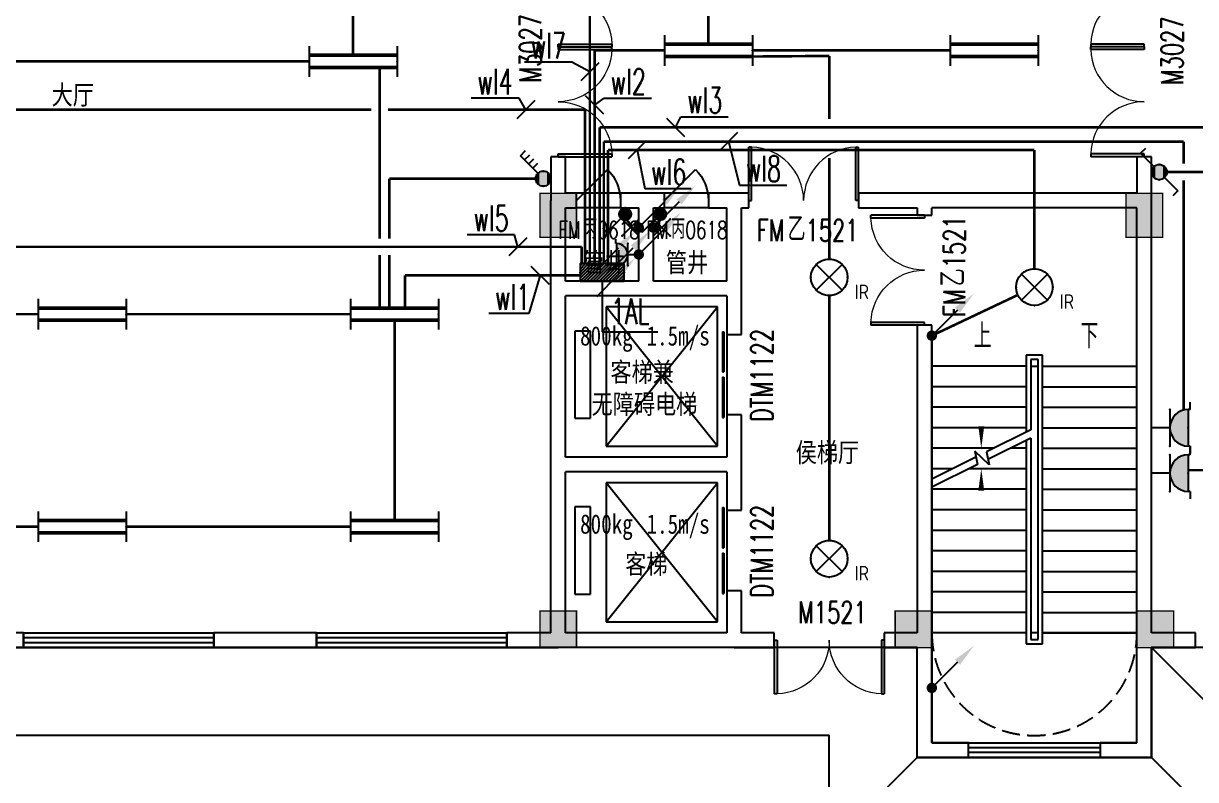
# Model space of a CAD drawing. Extents: x -6243262 to 3079315, y -2914302 to 172723.
# Drawn here: x -5831181 to -5815181, y -679239 to -668919 of the extents above; entities that cross this region are included whole.
import ezdxf
from ezdxf.enums import TextEntityAlignment as Align

# ---------------------------------------------------------------- set-up
doc = ezdxf.new("R2010")
doc.units = 0
doc.header["$LTSCALE"] = 1000
doc.linetypes.add('DASH', pattern=[0.35, 0.25, -0.1])
for name, color, linetype in [('0-柱网', 2, 'Continuous'), ('A-DOOR', 141, 'Continuous'), ('A-DOOR-IDEN', 7, 'Continuous'), ('A-FLOR-EVTR', 2, 'Continuous'), ('DIM-插座', 3, 'Continuous'), ('DIM-照明', 3, 'Continuous'), ('DIM-箱柜', 3, 'Continuous'), ('DIM_SYMB', 3, 'Continuous'), ('DOOR_FIRE', 4, 'Continuous'), ('DOOR_FIRE_TEXT', 7, 'Continuous'), ('EQUIP-插座', 3, 'Continuous'), ('EQUIP-照明', 3, 'Continuous'), ('EQUIP-箱柜', 3, 'Continuous'), ('LWIRE', 4, 'Continuous'), ('PUB_TEXT', 7, 'Continuous'), ('STAIR', 2, 'Continuous'), ('TEL_TEXT', 7, 'Continuous'), ('WALL', 9, 'Continuous'), ('WINDOW', 4, 'Continuous'), ('WINDOW_TEXT', 7, 'Continuous'), ('WIRE-插座', 5, 'Continuous'), ('WIRE-照明', 1, 'Continuous')]:
    doc.layers.add(name, color=color, linetype=linetype)
doc.styles.add('-宋体', font='', dxfattribs={"width": 0.8})
doc.styles.add('_TCH_DIM', font='SIMPLEX', dxfattribs={"bigfont": 'GBCBIG'})
doc.styles.add('_TCH_WINDOW', font='SIMPLEX', dxfattribs={"height": 3.5, "bigfont": 'GBCBIG'})
doc.styles.add('_TEL_ATTDEF', font='gbenor', dxfattribs={"bigfont": 'gbcbig'})
doc.styles.add('_TEL_DIM', font='SIMPLEX', dxfattribs={"width": 0.8, "height": 3.5, "bigfont": 'HZTXT'})
doc.styles.get("Standard").update_dxf_attribs({"font": 'gbenor.shx', "bigfont": 'gbcbig.shx'})
doc.styles.get('-宋体').set_extended_font_data('SimSun')

# ---------------------------------------------------------------- blocks, each defined once
blk = doc.blocks.new('1#柱网')
at = {"layer": '0-柱网'}
for points in [[(509855, 85967), (509855, 85367), (510355, 85367), (510355, 85967)], [(517855, 85967), (517855, 85367), (518355, 85367), (518355, 85967)], [(509855, 80267), (509855, 79767), (510355, 79767), (510355, 80267)], [(514705, 80267), (514705, 79767), (515205, 79767), (515205, 80267)], [(518005, 80267), (518005, 79767), (518505, 79767), (518505, 80267)]]:
    blk.add_hatch(color=0, dxfattribs=at).paths.add_polyline_path(points)
at = {"layer": '0-柱网', "color": 0, "const_width": 20}
for points in [[(509855, 85967), (509855, 85367), (510355, 85367), (510355, 85967), (509855, 85967)], [(517855, 85967), (517855, 85367), (518355, 85367), (518355, 85967), (517855, 85967)], [(509855, 80267), (509855, 79767), (510355, 79767), (510355, 80267), (509855, 80267)], [(514705, 80267), (514705, 79767), (515205, 79767), (515205, 80267), (514705, 80267)], [(518005, 80267), (518005, 79767), (518505, 79767), (518505, 80267), (518005, 80267)]]:
    blk.add_lwpolyline(points, dxfattribs=at)
blk = doc.blocks.new('$WINLIB2D$00000001')
at = {"color": 0}
for points in [[(-0.5, 0.5), (-0.5, -0.5)], [(-0.5, 0.5), (0.5, 0.5)], [(0.5, -0.5), (0.5, 0.5)], [(0.5, 0.1667), (-0.5, 0.1667)], [(0.5, -0.1667), (-0.5, -0.1667)], [(-0.5, -0.5), (0.5, -0.5)]]:
    blk.add_lwpolyline(points, dxfattribs=at)
blk = doc.blocks.new('$DorLib2D$00000002')
at = {"color": 0}
for p, q in [((-0.5, 0), (-0.5, 0.4875)), ((-0.475, 0.4875), (-0.5, 0.4875)), ((-0.475, 0), (-0.475, 0.4875)), ((0.475, 0), (0.475, 0.4875)), ((0.475, 0.4875), (0.5, 0.4875)), ((0.5, 0), (0.5, 0.4875)), ((-0.5, 0), (-0.475, 0)), ((0.5, 0), (0.475, 0))]:
    blk.add_line(p, q, dxfattribs=at)
at = {"color": 0, "lineweight": 13}
for centre, start, end in [((-0.4875, 0), 0, 88.53072), ((0.4875, 0), 91.46928, 180)]:
    blk.add_arc(centre, 0.4875, start, end, dxfattribs=at)
blk = doc.blocks.new('$DORLIB2D$00000127')
at = {"color": 0}
for points in [[(-0.533, 0.795), (-0.533, 0.69)], [(-0.033, 0.795), (-0.533, 0.795)], [(-0.033, 0.795), (-0.033, 0.69)], [(0.533, 0.795), (0.033, 0.795)], [(0.033, 0.795), (0.033, 0.69)], [(0.533, 0.795), (0.533, 0.69)], [(-0.033, 0.69), (-0.533, 0.69)], [(0.533, 0.69), (0.033, 0.69)], [(0.5, 0.5), (-0.5, 0.5)]]:
    blk.add_lwpolyline(points, dxfattribs=at)
blk = doc.blocks.new('$DorLib2D$00000114')
at = {"color": 0}
blk.add_line((0.5, 0), (-0.207, 0.707), dxfattribs=at)
blk.add_arc((0.5, 0), 1, 135, 180, dxfattribs=at)
blk = doc.blocks.new('45645')
at = {"color": 8}
for points in [[(1319258.9, -1127713.4), (1336308.9, -1127713.4), (1336308.9, -1144313.4), (1320308.9, -1144313.4), (1320308.9, -1145813.4), (1314708.9, -1145813.4), (1314708.9, -1144313.4), (1299308.9, -1144313.4), (1299308.9, -1145813.4), (1293708.9, -1145813.4), (1293708.9, -1127713.4), (1310758.9, -1127713.4)], [(1320308.9, -1144313.4), (1319108.9, -1143113.4)], [(1315908.9, -1144613.4), (1314708.9, -1145813.4)], [(1319108.9, -1144613.4), (1320308.9, -1145813.4)]]:
    blk.add_lwpolyline(points, dxfattribs=at)
blk.add_lwpolyline([(1294908.9, -1128913.4), (1335108.9, -1128913.4), (1335108.9, -1143113.4), (1319108.9, -1143113.4), (1319108.9, -1144613.4), (1315908.9, -1144613.4), (1315908.9, -1143113.4), (1298108.9, -1143113.4), (1298108.9, -1144613.4), (1294908.9, -1144613.4)], close=True, dxfattribs=at)
at = {"color": 8, "linetype": 'DASH'}
blk.add_arc((1317508.9, -1142913.4), 1400, 179.99993, 0.00007, dxfattribs=at)
at = {"layer": 'A-FLOR-EVTR', "color": 8, "ltscale": 0.5}
for p, q in [((1313183.9, -1138463.4), (1311663.9, -1138463.4)), ((1311663.9, -1138463.4), (1311663.9, -1140363.4)), ((1311663.9, -1140363.4), (1313183.9, -1138463.4)), ((1313183.9, -1140363.4), (1311663.9, -1138463.4)), ((1313183.9, -1140363.4), (1313183.9, -1138463.4)), ((1311448.9, -1138793.4), (1311233.9, -1138793.4)), ((1311233.9, -1138793.4), (1311233.9, -1139983.4)), ((1311448.9, -1139983.4), (1311448.9, -1138793.4)), ((1311233.9, -1139983.4), (1311448.9, -1139983.4)), ((1311663.9, -1140363.4), (1313183.9, -1140363.4)), ((1313183.9, -1140863.4), (1311663.9, -1140863.4)), ((1311663.9, -1140863.4), (1311663.9, -1142763.4)), ((1311663.9, -1142763.4), (1313183.9, -1140863.4)), ((1313183.9, -1142763.4), (1311663.9, -1140863.4)), ((1313183.9, -1142763.4), (1313183.9, -1140863.4)), ((1311448.9, -1141193.4), (1311233.9, -1141193.4)), ((1311233.9, -1141193.4), (1311233.9, -1142383.4)), ((1311448.9, -1142383.4), (1311448.9, -1141193.4)), ((1311233.9, -1142383.4), (1311448.9, -1142383.4)), ((1311663.9, -1142763.4), (1313183.9, -1142763.4))]:
    blk.add_line(p, q, dxfattribs=at)
at = {"layer": 'DIM_SYMB', "color": 8}
for points in [[(1316783.9, -1139133.4, 0, 0, 0), (1316783.9, -1140393.4, 0, 80, 0), (1316783.9, -1140093.4, 0, 0, 0)], [(1318233.9, -1139133.4, 0, 0, 0), (1318233.9, -1143663.4, 0, 0, 0), (1316783.9, -1143663.4, 0, 0, 0), (1316783.9, -1140673.4, 0, 80, 0), (1316783.9, -1140973.4, 0, 0, 0)]]:
    blk.add_lwpolyline(points, format="xyseb", dxfattribs=at)
at = {"layer": 'STAIR', "color": 8}
for p, q in [((1317618.9, -1139123.4), (1317398.9, -1139123.4)), ((1317398.9, -1139123.4), (1317398.9, -1140171.4)), ((1317558.9, -1139183.4), (1317458.9, -1139183.4)), ((1317458.9, -1139183.4), (1317458.9, -1140141.5)), ((1317558.9, -1143003.4), (1317558.9, -1139183.4)), ((1317618.9, -1143063.4), (1317618.9, -1139123.4)), ((1316108.9, -1139273.4), (1316108.9, -1140813.6)), ((1317398.9, -1139273.4), (1316108.9, -1139273.4)), ((1317458.9, -1139273.4), (1317458.9, -1140141.5)), ((1317458.9, -1139273.4), (1317558.9, -1139273.4)), ((1317558.9, -1142913.4), (1317558.9, -1139273.4)), ((1317618.9, -1139273.4), (1318908.9, -1139273.4)), ((1318908.9, -1142913.4), (1318908.9, -1139273.4)), ((1317398.9, -1139553.4), (1316108.9, -1139553.4)), ((1317618.9, -1139553.4), (1318908.9, -1139553.4)), ((1317398.9, -1139833.4), (1316108.9, -1139833.4)), ((1317618.9, -1139833.4), (1318908.9, -1139833.4)), ((1317398.9, -1140113.4), (1316108.9, -1140113.4)), ((1317458.9, -1140141.5), (1316854.1, -1140442.6)), ((1317618.9, -1140113.4), (1318908.9, -1140113.4)), ((1317458.9, -1140253.2), (1316874.7, -1140544.1)), ((1317398.9, -1140283.1), (1317398.9, -1143063.4)), ((1317458.9, -1140253.2), (1317458.9, -1142913.4)), ((1317458.9, -1140253.2), (1317458.9, -1143003.4)), ((1316953, -1140393.4), (1316108.9, -1140393.4)), ((1316889.5, -1140617.5), (1316694.6, -1140432.2)), ((1316694.6, -1140432.2), (1316731.7, -1140615.3)), ((1316854.1, -1140442.6), (1316889.5, -1140617.5)), ((1317398.9, -1140393.4), (1317177.4, -1140393.4)), ((1317618.9, -1140393.4), (1318908.9, -1140393.4)), ((1316711.1, -1140513.8), (1316108.9, -1140813.6)), ((1316731.7, -1140615.3), (1316108.9, -1140925.3)), ((1316390.5, -1140673.4), (1316108.9, -1140673.4)), ((1317398.9, -1140673.4), (1316614.9, -1140673.4)), ((1317618.9, -1140673.4), (1318908.9, -1140673.4)), ((1316108.9, -1140925.3), (1316108.9, -1142913.4)), ((1317398.9, -1140953.4), (1316108.9, -1140953.4)), ((1317618.9, -1140953.4), (1318908.9, -1140953.4)), ((1317398.9, -1141233.4), (1316108.9, -1141233.4)), ((1317618.9, -1141233.4), (1318908.9, -1141233.4)), ((1317398.9, -1141513.4), (1316108.9, -1141513.4)), ((1317618.9, -1141513.4), (1318908.9, -1141513.4)), ((1317398.9, -1141793.4), (1316108.9, -1141793.4)), ((1317618.9, -1141793.4), (1318908.9, -1141793.4)), ((1317398.9, -1142073.4), (1316108.9, -1142073.4)), ((1317618.9, -1142073.4), (1318908.9, -1142073.4)), ((1317398.9, -1142353.4), (1316108.9, -1142353.4)), ((1317618.9, -1142353.4), (1318908.9, -1142353.4)), ((1317398.9, -1142633.4), (1316108.9, -1142633.4)), ((1317618.9, -1142633.4), (1318908.9, -1142633.4)), ((1317398.9, -1142913.4), (1316108.9, -1142913.4)), ((1316108.9, -1142913.4), (1316108.9, -1144413.4)), ((1317398.9, -1142913.4), (1316108.9, -1142913.4)), ((1317558.9, -1142913.4), (1317458.9, -1142913.4)), ((1317458.9, -1143003.4), (1317558.9, -1143003.4)), ((1317618.9, -1142913.4), (1318908.9, -1142913.4)), ((1318908.9, -1142913.4), (1317618.9, -1142913.4)), ((1318908.9, -1144413.4), (1318908.9, -1142913.4)), ((1317398.9, -1143063.4), (1317618.9, -1143063.4)), ((1316108.9, -1144413.4), (1318908.9, -1144413.4))]:
    blk.add_line(p, q, dxfattribs=at)
at = {"layer": 'WALL', "color": 8}
for p, q in [((1311108.9, -1136413.4), (1310908.9, -1136413.4)), ((1310908.9, -1136413.4), (1310908.9, -1137013.4)), ((1311108.9, -1136913.4), (1311108.9, -1136413.4)), ((1319108.9, -1136413.4), (1318908.9, -1136413.4)), ((1318908.9, -1136413.4), (1318908.9, -1136913.4)), ((1319108.9, -1137013.4), (1319108.9, -1136413.4)), ((1311258.9, -1136913.4), (1311108.9, -1136913.4)), ((1311258.9, -1137113.4), (1311258.9, -1136913.4)), ((1312208.9, -1136913.4), (1311858.9, -1136913.4)), ((1311858.9, -1136913.4), (1311858.9, -1137113.4)), ((1312458.9, -1136913.4), (1312208.9, -1136913.4)), ((1312458.9, -1137113.4), (1312458.9, -1136913.4)), ((1313408.9, -1136913.4), (1313058.9, -1136913.4)), ((1313058.9, -1136913.4), (1313058.9, -1137113.4)), ((1313608.9, -1136913.4), (1313408.9, -1136913.4)), ((1313608.9, -1137113.4), (1313608.9, -1136913.4)), ((1316008.9, -1136913.4), (1315108.9, -1136913.4)), ((1315108.9, -1136913.4), (1315108.9, -1137113.4)), ((1318908.9, -1136913.4), (1316008.9, -1136913.4)), ((1310908.9, -1138213.4), (1310908.9, -1137013.4)), ((1311108.9, -1138113.4), (1311108.9, -1137113.4)), ((1311108.9, -1137113.4), (1311258.9, -1137113.4)), ((1311858.9, -1137113.4), (1312108.9, -1137113.4)), ((1312108.9, -1138113.4), (1312108.9, -1137113.4)), ((1312308.9, -1137113.4), (1312458.9, -1137113.4)), ((1312308.9, -1138113.4), (1312308.9, -1137113.4)), ((1313058.9, -1137113.4), (1313308.9, -1137113.4)), ((1313308.9, -1138113.4), (1313308.9, -1137113.4)), ((1313508.9, -1138213.4), (1313508.9, -1137113.4)), ((1313508.9, -1137113.4), (1313608.9, -1137113.4)), ((1315108.9, -1137113.4), (1315908.9, -1137113.4)), ((1315908.9, -1137113.4), (1315908.9, -1137213.4)), ((1318908.9, -1137113.4), (1316108.9, -1137113.4)), ((1316108.9, -1137213.4), (1316108.9, -1137113.4)), ((1318908.9, -1143013.4), (1318908.9, -1137113.4)), ((1319108.9, -1142913.4), (1319108.9, -1137013.4)), ((1315908.9, -1137213.4), (1316108.9, -1137213.4)), ((1310908.9, -1140613.4), (1310908.9, -1138213.4)), ((1312108.9, -1138113.4), (1311108.9, -1138113.4)), ((1313308.9, -1138113.4), (1312308.9, -1138113.4)), ((1313508.9, -1138838.4), (1313508.9, -1138213.4)), ((1311108.9, -1140513.4), (1311108.9, -1138313.4)), ((1312208.9, -1138313.4), (1311108.9, -1138313.4)), ((1313308.9, -1138313.4), (1312208.9, -1138313.4)), ((1313308.9, -1138313.4), (1313308.9, -1138838.4)), ((1316108.9, -1138713.4), (1315908.9, -1138713.4)), ((1315908.9, -1138713.4), (1315908.9, -1142913.4)), ((1316108.9, -1143013.4), (1316108.9, -1138713.4)), ((1313308.9, -1138838.4), (1313508.9, -1138838.4)), ((1313508.9, -1139938.4), (1313308.9, -1139938.4)), ((1313308.9, -1139938.4), (1313308.9, -1140513.4)), ((1313508.9, -1140613.4), (1313508.9, -1139938.4)), ((1310908.9, -1142913.4), (1310908.9, -1140613.4)), ((1313308.9, -1140513.4), (1311108.9, -1140513.4)), ((1313508.9, -1141238.4), (1313508.9, -1140613.4)), ((1311108.9, -1142913.4), (1311108.9, -1140713.4)), ((1313308.9, -1140713.4), (1311108.9, -1140713.4)), ((1313308.9, -1140713.4), (1313308.9, -1141238.4)), ((1313308.9, -1141238.4), (1313508.9, -1141238.4)), ((1313508.9, -1142338.4), (1313308.9, -1142338.4)), ((1313308.9, -1142338.4), (1313308.9, -1142913.4)), ((1313508.9, -1142913.4), (1313508.9, -1142338.4)), ((1303708.9, -1142913.4), (1302308.9, -1142913.4)), ((1303708.9, -1143113.4), (1303708.9, -1142913.4)), ((1307708.9, -1142913.4), (1306308.9, -1142913.4)), ((1306308.9, -1142913.4), (1306308.9, -1143113.4)), ((1307708.9, -1143113.4), (1307708.9, -1142913.4)), ((1310908.9, -1142913.4), (1310308.9, -1142913.4)), ((1310308.9, -1142913.4), (1310308.9, -1143113.4)), ((1313308.9, -1142913.4), (1311108.9, -1142913.4)), ((1313958.9, -1142913.4), (1313508.9, -1142913.4)), ((1313958.9, -1143113.4), (1313958.9, -1142913.4)), ((1315908.9, -1142913.4), (1315458.9, -1142913.4)), ((1315458.9, -1142913.4), (1315458.9, -1143113.4)), ((1316108.9, -1144413.4), (1316108.9, -1143013.4)), ((1318908.9, -1144413.4), (1318908.9, -1143013.4)), ((1319708.9, -1142913.4), (1319108.9, -1142913.4)), ((1319708.9, -1143113.4), (1319708.9, -1142913.4)), ((1302308.9, -1143113.4), (1303708.9, -1143113.4)), ((1306308.9, -1143113.4), (1307708.9, -1143113.4)), ((1310308.9, -1143113.4), (1311008.9, -1143113.4)), ((1313408.9, -1143113.4), (1311008.9, -1143113.4)), ((1313408.9, -1143113.4), (1313958.9, -1143113.4)), ((1315458.9, -1143113.4), (1315908.9, -1143113.4)), ((1315908.9, -1144613.4), (1315908.9, -1143113.4)), ((1319108.9, -1143113.4), (1319708.9, -1143113.4)), ((1319108.9, -1144613.4), (1319108.9, -1143113.4)), ((1316608.9, -1144413.4), (1316108.9, -1144413.4)), ((1316608.9, -1144613.4), (1316608.9, -1144413.4)), ((1318908.9, -1144413.4), (1318408.9, -1144413.4)), ((1318408.9, -1144413.4), (1318408.9, -1144613.4)), ((1315908.9, -1144613.4), (1316608.9, -1144613.4)), ((1318408.9, -1144613.4), (1319108.9, -1144613.4))]:
    blk.add_line(p, q, dxfattribs=at)
at = {"layer": 'WINDOW', "color": 8}
for p, q in [((1311858.9, -1136913.4), (1311258.9, -1136913.4)), ((1313058.9, -1136913.4), (1312458.9, -1136913.4)), ((1311858.9, -1137113.4), (1311258.9, -1137113.4)), ((1313058.9, -1137113.4), (1312458.9, -1137113.4)), ((1315458.9, -1143113.4), (1313958.9, -1143113.4))]:
    blk.add_line(p, q, dxfattribs=at)
at = {"layer": '0-柱网', "color": 8}
blk.add_blockref('1#柱网', (800903.9, -1222880.6), dxfattribs=at)
at = {"layer": 'A-DOOR', "color": 8}
ref = blk.add_blockref('$DORLIB2D$00000127', (1313408.9, -1139388.4), dxfattribs=dict(at, xscale=1100, yscale=200, zscale=200, rotation=90))
ref.add_attrib('A', 'DTM1122', (1313937.6, -1140033.4), dxfattribs={"layer": 'A-DOOR-IDEN', "color": 8, "height": 297.5, "rotation": 90, "style": '_TCH_WINDOW', "width": 0.705882})
ref = blk.add_blockref('$DORLIB2D$00000127', (1313408.9, -1141788.4), dxfattribs=dict(at, xscale=1100, yscale=200, zscale=200, rotation=90))
ref.add_attrib('A', 'DTM1122', (1313937.6, -1142433.4), dxfattribs={"layer": 'A-DOOR-IDEN', "color": 8, "height": 297.5, "rotation": 90, "style": '_TCH_WINDOW', "width": 0.705882})
at = {"layer": 'DOOR_FIRE', "color": 8, "xscale": -1500, "zscale": 200}
for p, yscale, rotation in [((1314358.9, -1137013.4), -1500, 180), ((1316008.9, -1137963.4), 1500, 90)]:
    blk.add_blockref('$DorLib2D$00000002', p, dxfattribs=dict(at, yscale=yscale, rotation=rotation))
at = {"layer": 'WINDOW', "color": 8}
ref = blk.add_blockref('$DorLib2D$00000002', (1311008.9, -1134163.4), dxfattribs=dict(at, xscale=1500, yscale=-1500, zscale=1500, rotation=90))
ref.add_attrib('A', 'M3027', (1310777.8, -1135403.7), dxfattribs={"layer": 'WINDOW_TEXT', "color": 8, "height": 297.5, "rotation": 90, "style": '_TCH_WINDOW', "width": 0.705882})
ref = blk.add_blockref('$DorLib2D$00000002', (1319008.9, -1134163.4), dxfattribs=dict(at, xscale=1500, yscale=1500, zscale=1500, rotation=90))
ref.add_attrib('A', 'M3027', (1319537.6, -1135437.9), dxfattribs={"layer": 'WINDOW_TEXT', "color": 8, "height": 297.5, "rotation": 90, "style": '_TCH_WINDOW', "width": 0.705882})
for name, p, xscale, yscale, zscale, rotation in [('$DorLib2D$00000002', (1311008.9, -1135663.4), 1500, -1500, 1500, 90), ('$DorLib2D$00000002', (1319008.9, -1135663.4), 1500, 1500, 1500, 90), ('$DorLib2D$00000114', (1311558.9, -1137013.4), 600, -600, 600, 180), ('$DorLib2D$00000114', (1312758.9, -1137013.4), 600, -600, 600, 180), ('$WINLIB2D$00000001', (1305008.9, -1143013.4), -2600, -200, -2600, 180), ('$WINLIB2D$00000001', (1309008.9, -1143013.4), -2600, -200, -2600, 180), ('$WINLIB2D$00000001', (1317508.9, -1144513.4), -1800, 200, -1800, 180)]:
    blk.add_blockref(name, p, dxfattribs=dict(at, xscale=xscale, yscale=yscale, zscale=zscale, rotation=rotation))
ref = blk.add_blockref('$DorLib2D$00000002', (1314708.9, -1143013.4), dxfattribs=dict(at, xscale=-1500, yscale=1500, zscale=-1500, rotation=180))
ref.add_attrib('A', 'M1521', (1314283.9, -1142782.2), dxfattribs={"layer": 'WINDOW_TEXT', "color": 8, "height": 297.5, "style": '_TCH_WINDOW', "width": 0.705882})
at = {"layer": 'DIM_SYMB', "color": 7, "style": '_TCH_DIM'}
for s, p in [('上', (1316679.7, -1139028.4)), ('下', (1318139, -1139028.4))]:
    blk.add_text(s, height=337.6, dxfattribs=at).set_placement(p)
at = {"layer": 'DOOR_FIRE_TEXT', "color": 8, "style": '_TCH_WINDOW', "width": 0.705882}
for s, p in [('FM', (1313721.1, -1137568.3)), ('1521', (1314386.8, -1137568.3))]:
    blk.add_text(s, height=297.5, dxfattribs=at).set_placement(p)
at = {"layer": 'DOOR_FIRE_TEXT', "color": 8, "style": '_TCH_WINDOW'}
blk.add_text('乙', height=337.6, dxfattribs=at).set_placement((1314141.1, -1137568.3))
at = {"layer": 'DOOR_FIRE_TEXT', "color": 8, "style": '_TCH_WINDOW', "width": 0.705882}
for s, p in [('1521', (1316563.8, -1137935.5)), ('FM', (1316563.8, -1138601.3))]:
    blk.add_text(s, height=297.5, rotation=90, dxfattribs=at).set_placement(p)
at = {"layer": 'DOOR_FIRE_TEXT', "color": 8, "style": '_TCH_WINDOW'}
blk.add_text('乙', height=337.6, rotation=90, dxfattribs=at).set_placement((1316563.8, -1138181.3))
at = {"layer": 'PUB_TEXT', "color": 8, "style": '-宋体', "width": 0.8}
for s, p in [('大厅', (1304093.9, -1135701.7)), ('管井', (1311349.4, -1137988.7)), ('管井', (1312478.4, -1137988.7)), ('800kg', (1311307.3, -1138991.1)), ('1.5m/s', (1312214.7, -1138991.1)), ('客梯兼', (1311722, -1139485)), ('无障碍电梯', (1311464.7, -1139922.3)), ('侯梯厅', (1314251, -1140581.7)), ('1.5m/s', (1312214.7, -1141559.1)), ('800kg', (1311307.3, -1141559.1)), ('客梯', (1311924.1, -1142105.3))]:
    blk.add_text(s, height=264.35, dxfattribs=at).set_placement(p)
at = {"layer": 'WINDOW_TEXT', "color": 8, "style": '_TCH_WINDOW'}
for p in [(1311348.6, -1137533.3), (1312548.6, -1137533.3)]:
    blk.add_text('丙', height=270.1, dxfattribs=at).set_placement(p)
at = {"layer": 'WINDOW_TEXT', "color": 8, "style": '_TCH_WINDOW', "width": 0.705882}
for s, p in [('FM', (1311012.6, -1137533.3)), ('0618', (1311545.2, -1137533.3)), ('FM', (1312212.6, -1137533.3)), ('0618', (1312745.2, -1137533.3))]:
    blk.add_text(s, height=238, dxfattribs=at).set_placement(p)
blk = doc.blocks.new('$equip$00001160')
for p, q in [((-1.2, 0.417), (-1.2, -0.417)), ((1.2, 0.417), (1.2, -0.417)), ((-1.2, 0.167), (1.2, 0.167)), ((-1.2, -0.167), (1.2, -0.167))]:
    blk.add_line(p, q)
at = {"const_width": 0.1}
for points in [[(-1.2, 0.167), (1.2, 0.167)], [(-1.2, -0.167), (1.2, -0.167)]]:
    blk.add_lwpolyline(points, dxfattribs=at)
at = {"layer": 'EQUIP-照明'}
for p in [(-1.2, 0), (0, 0.167), (1.2, 0), (0, -0.167)]:
    blk.add_point(p, dxfattribs=at)
at = {"layer": 'EQUIP-照明', "flags": 9}
blk.add_attdef('A', (0, 0), '', height=0.00002, dxfattribs=at)
blk = doc.blocks.new('$equip$00001965')
for p, q in [((0.147, 0.356), (0.625, 0.833)), ((0.512, 0.72), (0.653, 0.579)), ((0.625, 0.833), (0.766, 0.692)), ((0.286, 0.494), (0.427, 0.353)), ((0.399, 0.607), (0.54, 0.466))]:
    blk.add_line(p, q)
blk.add_circle((0, 0.208), 0.208)
for p in [(0, 0.417), (-0.208, 0.208), (0, 0), (0.208, 0.208)]:
    blk.add_point(p)
for points in [[(-0.104, 0.389), (0.104, 0.389), (-0.18, 0.312), (0.18, 0.312)], [(0, 0.417), (0, 0.417), (-0.104, 0.389), (0.104, 0.389)], [(-0.18, 0.312), (0.18, 0.312), (-0.208, 0.208), (0.208, 0.208)], [(-0.18, 0.104), (0.18, 0.104), (-0.208, 0.208), (0.208, 0.208)], [(-0.104, 0.028), (0.104, 0.028), (-0.18, 0.104), (0.18, 0.104)], [(0, 0), (0, 0), (-0.104, 0.028), (0.104, 0.028)]]:
    blk.add_solid(points)
at = {"layer": 'TEL_TEXT', "style": '_TEL_DIM', "flags": 1}
blk.add_attdef('A', text='', height=0.00002, dxfattribs=at).set_placement((0, 0), align=Align.MIDDLE_CENTER)
blk = doc.blocks.new('$equip$00002530')
for p, q in [((-0.354, 0.354), (0.354, -0.354)), ((0.354, 0.354), (-0.354, -0.354))]:
    blk.add_line(p, q)
at = {"const_width": 0.04}
blk.add_lwpolyline([(0, 0.5, -1), (0, -0.5, -1), (0, 0.5, -2.479085)], format="xyb", dxfattribs=at)
blk.add_circle((0, 0), 0.5)
for p in [(0, 0.5), (-0.5, 0), (0.5, 0), (0, -0.5)]:
    blk.add_point(p)
at = {"color": 7, "style": '_TEL_DIM', "flags": 1}
blk.add_attdef('A', text='', height=0.00002, dxfattribs=at).set_placement((0, 0), align=Align.MIDDLE_CENTER)
at = {"color": 7, "style": '_TEL_DIM'}
blk.add_attdef('$TEXT$', text='', height=0.4, dxfattribs=at).set_placement((0.887, -0.396), align=Align.MIDDLE_CENTER)
blk = doc.blocks.new('$equip$00001208')
for p, q in [((0.147, 0.356), (0.512, 0.72)), ((0.512, 0.72), (0.653, 0.579)), ((-0.147, 0.061), (-0.512, -0.304)), ((-0.512, -0.304), (-0.653, -0.162))]:
    blk.add_line(p, q)
blk.add_circle((0, 0.208), 0.208)
for points in [[(-0.104, 0.389), (0.104, 0.389), (-0.18, 0.312), (0.18, 0.312)], [(0, 0.417), (0, 0.417), (-0.104, 0.389), (0.104, 0.389)], [(-0.18, 0.312), (0.18, 0.312), (-0.208, 0.208), (0.208, 0.208)], [(-0.18, 0.104), (0.18, 0.104), (-0.208, 0.208), (0.208, 0.208)], [(-0.104, 0.028), (0.104, 0.028), (-0.18, 0.104), (0.18, 0.104)], [(0, 0), (0, 0), (-0.104, 0.028), (0.104, 0.028)]]:
    blk.add_solid(points)
at = {"layer": 'EQUIP-照明'}
for p in [(0, 0.417), (-0.208, 0.208), (0, 0), (0.208, 0.208)]:
    blk.add_point(p, dxfattribs=at)
at = {"layer": 'EQUIP-照明', "flags": 9}
blk.add_attdef('A', (0, 0), '', height=0.00002, dxfattribs=at)
blk = doc.blocks.new('$equip$00001240')
for p, q in [((-0.5, 1.05), (-0.7, 1.05)), ((-0.5, 1.05), (-0.5, 1)), ((-0.5, 1), (0.5, 1)), ((0.5, 1.05), (0.7, 1.05)), ((0.5, 1.05), (0.5, 1)), ((-0.5, 0.5), (0.5, 0.5)), ((0, 0.5), (0, 0))]:
    blk.add_line(p, q)
blk.add_arc((0, 1), 0.5, 180, 0)
for points in [[(0.433, 0.75), (-0.433, 0.75), (0.5, 1), (-0.5, 1)], [(0.25, 0.567), (-0.25, 0.567), (0.433, 0.75), (-0.433, 0.75)], [(0, 0.5), (0, 0.5), (0.25, 0.567), (-0.25, 0.567)]]:
    blk.add_solid(points)
at = {"layer": 'EQUIP-照明'}
for p in [(0, 1), (-0.5, 0.5), (0.5, 0.5), (0, 0)]:
    blk.add_point(p, dxfattribs=at)
at = {"layer": 'EQUIP-照明', "flags": 9}
blk.add_attdef('A', (0, 0), '', height=0.00002, dxfattribs=at)
blk = doc.blocks.new('*X33')
at = {"color": 0}
for p, q in [((-250, 33), (-83, 200)), ((-250, 68), (-118, 200)), ((-250, 104), (-154, 200)), ((-250, 139), (-189, 200)), ((-250, 174), (-224, 200)), ((-247, 0), (-47, 200)), ((-212, 0), (-12, 200)), ((-177, 0), (23, 200)), ((-141, 0), (59, 200)), ((-106, 0), (94, 200)), ((-71, 0), (129, 200)), ((-35, 0), (165, 200)), ((0, 0), (200, 200)), ((35, 0), (235, 200)), ((71, 0), (250, 179)), ((106, 0), (250, 144)), ((141, 0), (250, 109)), ((177, 0), (250, 73)), ((212, 0), (250, 38)), ((247, 0), (250, 3))]:
    blk.add_line(p, q, dxfattribs=at)
blk = doc.blocks.new('$equip$00002943')
for p, q in [((-0.75, 0.6), (-0.75, 0)), ((0.75, 0.6), (-0.75, 0.6)), ((0.75, 0), (0.75, 0.6)), ((-0.75, 0), (0.75, 0))]:
    blk.add_line(p, q)
for points, const_width in [([(-0.75, 0.3), (0.75, 0.3)], 0.6), ([(-0.75, 0.6), (-0.75, 0), (0.75, 0), (0.75, 0.6), (-0.75, 0.6), (-0.75, 0)], 0.04)]:
    blk.add_lwpolyline(points, dxfattribs=dict(const_width=const_width))
for p in [(0, 0.6), (-0.75, 0.3), (0, 0), (0.75, 0.3)]:
    blk.add_point(p)
at = {"xscale": 0.00300000000061118, "yscale": 0.00300000000061118, "zscale": 0.00300000000061118}
blk.add_blockref('*X33', (0, 0), dxfattribs=at)
at = {"color": 7, "style": '_TEL_DIM', "flags": 1}
for tag in ['A', 'REMARK']:
    blk.add_attdef(tag, text='', height=0.00002, dxfattribs=at).set_placement((0, 0), align=Align.MIDDLE_CENTER)
blk = doc.blocks.new('$TelecSys$00000079')
for p, q in [((0.7, 0.7), (0, 0)), ((0.104, 0.104), (0.104, 0.104)), ((-0.104, -0.104), (-0.104, -0.104))]:
    blk.add_line(p, q)
at = {"const_width": 0.142}
blk.add_lwpolyline([(-0.071, 0, 1), (0.071, 0, 1)], format="xyb", close=True, dxfattribs=at)
blk.add_solid([(0.63, 0.77), (0.77, 0.63), (1.15, 1.15)])
at = {"width": 0.8, "flags": 9}
blk.add_attdef('A', (0, 0), '', height=0.00002, dxfattribs=at)
blk = doc.blocks.new('$equip$00001962')
for p, q in [((0.147, 0.356), (0.625, 0.833)), ((0.625, 0.833), (0.766, 0.692))]:
    blk.add_line(p, q)
blk.add_circle((0, 0.208), 0.208)
for p in [(0, 0.417), (-0.208, 0.208), (0, 0), (0.208, 0.208)]:
    blk.add_point(p)
for points in [[(0, 0.417), (0, 0.417), (-0.104, 0.389), (0.104, 0.389)], [(-0.18, 0.313), (0.18, 0.313), (-0.208, 0.208), (0.208, 0.208)], [(-0.18, 0.104), (0.18, 0.104), (-0.208, 0.208), (0.208, 0.208)], [(-0.104, 0.389), (0.104, 0.389), (-0.18, 0.313), (0.18, 0.313)], [(-0.104, 0.028), (0.104, 0.028), (-0.18, 0.104), (0.18, 0.104)], [(0, 0), (0, 0), (-0.104, 0.028), (0.104, 0.028)]]:
    blk.add_solid(points)
at = {"layer": 'TEL_TEXT', "style": '_TEL_DIM', "flags": 1}
blk.add_attdef('A', text='', height=0.00002, dxfattribs=at).set_placement((0, 0), align=Align.MIDDLE_CENTER)
blk = doc.blocks.new('$equip$00001154')
for p, q in [((-0.283, 0.566), (0.283, 0)), ((-0.283, 0), (0.283, 0.566)), ((-0.283, 0), (0.283, 0))]:
    blk.add_line(p, q)
for p in [(-0.283, 0.566), (0.283, 0.566), (0, 0)]:
    blk.add_point(p)
blk.add_solid([(0.283, 0), (0, 0.283), (-0.283, 0)])
at = {"color": 7, "style": '_TEL_DIM', "flags": 1}
for tag in ['A', 'REMARK']:
    blk.add_attdef(tag, text='', height=0.00002, dxfattribs=at).set_placement((0, 0), align=Align.MIDDLE_CENTER)
blk = doc.blocks.new('$TelecSys$00000081')
for p, q in [((0.104, 0.104), (0.104, 0.104)), ((-0.104, -0.104), (-0.104, -0.104)), ((-1.15, -1.15), (-0.55, -0.55))]:
    blk.add_line(p, q)
at = {"const_width": 0.142}
blk.add_lwpolyline([(0.071, 0, 1), (-0.071, 0, 1)], format="xyb", close=True, dxfattribs=at)
blk.add_solid([(-0.62, -0.48), (-0.48, -0.62), (-0.1, -0.1)])
at = {"width": 0.8, "flags": 9}
blk.add_attdef('A', (0, 0), '', height=0.00002, rotation=180, dxfattribs=at)

msp = doc.modelspace()

# ---------------------------------------------------------------- linework, layer by layer
at = {"layer": 'DIM-插座'}
for p, q in [((-5823326, -669455.9), (-5823573.5, -669703.4)), ((-5821433.5, -670408.5), (-5821681, -670656))]:
    msp.add_line(p, q, dxfattribs=at)
for points in [[(-5823697.7, -669447.2), (-5824342, -669447.2)], [(-5823449.8, -669579.6), (-5823697.7, -669447.2)], [(-5821557.3, -670532.3), (-5821406.9, -671127.3)], [(-5821406.9, -671127.3), (-5820762.6, -671127.3)]]:
    msp.add_lwpolyline(points, dxfattribs=at)
at = {"layer": 'DIM-照明'}
for p, q in [((-5823260.8, -670156.3), (-5823508.3, -669908.8)), ((-5824199.4, -669972.7), (-5824446.9, -670220.2)), ((-5822404.7, -670213.7), (-5822157.2, -670461.2)), ((-5822678.7, -670521.7), (-5822926.1, -670769.2)), ((-5824307.6, -671843.9), (-5824555.1, -672091.4)), ((-5824252.9, -672231.9), (-5824005.4, -672479.4))]:
    msp.add_line(p, q, dxfattribs=at)
for points in [[(-5824415.4, -669937.8), (-5825070.4, -669937.8)], [(-5824323.2, -670096.4), (-5824415.4, -669937.8)], [(-5823384.6, -670032.5), (-5823252, -669940.6)], [(-5823252, -669940.6), (-5822607.7, -669940.6)], [(-5822281, -670337.5), (-5822207.4, -670193.4)], [(-5822207.4, -670193.4), (-5821563.1, -670193.4)], [(-5822802.4, -670645.4), (-5822700.2, -671170.7)], [(-5822700.2, -671170.7), (-5822066.5, -671170.7)], [(-5824479.1, -671803.8), (-5825123.4, -671803.8)], [(-5824431.3, -671967.7), (-5824479.1, -671803.8)], [(-5824129.2, -672355.6), (-5824281.4, -672877.9)], [(-5824281.4, -672877.9), (-5824829.7, -672877.9)]]:
    msp.add_lwpolyline(points, dxfattribs=at)
at = {"layer": 'DIM-箱柜'}
for p, q in [((-5823281.3, -672437.5), (-5823281.3, -673127.7)), ((-5823281.3, -673127.7), (-5822523.4, -673127.7))]:
    msp.add_line(p, q, dxfattribs=at)
at = {"layer": 'WIRE-插座', "linetype": 'Continuous', "const_width": 35}
for points in [[(-5823449.8, -672197.5), (-5823449.8, -666608.5)], [(-5823258.8, -670532.3), (-5815343.8, -670532.3)], [(-5823258.8, -672197.5), (-5823258.8, -670532.3)], [(-5815343.8, -670834.9), (-5815343.8, -670532.3)], [(-5815343.8, -674203.9), (-5815343.8, -671059.9)], [(-5815281.3, -675015.4), (-5813260.4, -675015.4)]]:
    msp.add_lwpolyline(points, dxfattribs=at)
at = {"layer": 'WIRE-照明', "linetype": 'Continuous', "const_width": 35}
for points in [[(-5826681.3, -665520.8), (-5826681.3, -669354.2)], [(-5821831.3, -665470.8), (-5821831.3, -669204.2)], [(-5823384.6, -669287.5), (-5822431.3, -669287.5)], [(-5823384.6, -672197.5), (-5823384.6, -669287.5)], [(-5821231.3, -669287.5), (-5818531.3, -669287.5)], [(-5831481.3, -669437.5), (-5827281.3, -669437.5)], [(-5821231.3, -669370.8), (-5820181.3, -669362.5)], [(-5820181.3, -670225), (-5820181.3, -669362.5)], [(-5826317.8, -671855.2), (-5826317.8, -669520.8)], [(-5837138.3, -670096.4), (-5826430.3, -670096.4)], [(-5826205.3, -670096.4), (-5823515, -670096.4)], [(-5823515, -672197.5), (-5823515, -670096.4)], [(-5823315.7, -670337.5), (-5813747.9, -670337.5)], [(-5823315.7, -672197.5), (-5823315.7, -670337.5)], [(-5823202, -670645.4), (-5817381.3, -670645.4)], [(-5823202, -672197.5), (-5823202, -670645.4)], [(-5817381.3, -672267.5), (-5817381.3, -670645.4)], [(-5820181.3, -672134.2), (-5820181.3, -670757.9)], [(-5826187.7, -671037.5), (-5824189.6, -671037.5)], [(-5826187.7, -671855.2), (-5826187.7, -671037.5)], [(-5815572.9, -670947.4), (-5813257.2, -670947.4)], [(-5822947.4, -671601.8), (-5822875.6, -671686.4)], [(-5822507.5, -671665.9), (-5822500.7, -671601.3)], [(-5838381.3, -671967.7), (-5824775.5, -671967.7)], [(-5824775.5, -671967.7), (-5823561.3, -671967.7)], [(-5823561.3, -672197.5), (-5823561.3, -671967.7)], [(-5826317.8, -672804.2), (-5826317.8, -672080.2)], [(-5826187.7, -672804.2), (-5826187.7, -672080.2)], [(-5825973.3, -672355.6), (-5823581.3, -672355.6)], [(-5825973.3, -672804.2), (-5825973.3, -672355.6)], [(-5820181.3, -672634.2), (-5820181.3, -675974.1)], [(-5818781.3, -673180.6), (-5817607.2, -672624.5)], [(-5834047.9, -672887.5), (-5830981.3, -672887.5)], [(-5829781.3, -672887.5), (-5826714.6, -672887.5)], [(-5826114.6, -675704.2), (-5826114.6, -672970.8)], [(-5818781.3, -677987.5), (-5818781.3, -673180.6)], [(-5834047.9, -675787.5), (-5830981.3, -675787.5)], [(-5829781.3, -675787.5), (-5826714.6, -675787.5)]]:
    msp.add_lwpolyline(points, dxfattribs=at)

# ---------------------------------------------------------------- block references
at = {"color": 8}
msp.add_blockref('45645', (-7134890.2, 465675.9), dxfattribs=at)
at = {"layer": 'EQUIP-插座'}
for p, xscale, yscale, zscale, rotation in [((-5822781.3, -672072.5), 300, 300, 300, 90), ((-5815781.3, -674437.1), 500, 500, 500, 270), ((-5815781.3, -675056.2), 500, 500, 500, 270)]:
    msp.add_blockref('$equip$00001240', p, dxfattribs=dict(at, xscale=xscale, yscale=yscale, zscale=zscale, rotation=rotation))
at = {"layer": 'EQUIP-照明', "xscale": 500, "yscale": 500, "zscale": 500}
for p in [(-5821831.3, -669287.5), (-5817931.3, -669287.5), (-5826681.3, -669437.5), (-5830381.3, -672887.5), (-5826114.6, -672887.5), (-5830381.3, -675787.5), (-5826114.6, -675787.5)]:
    msp.add_blockref('$equip$00001160', p, dxfattribs=at)
at = {"layer": 'EQUIP-照明'}
for name, p, xscale, yscale, zscale, rotation in [('$equip$00001965', (-5823981.3, -671037.5), 500, 500, 500, 90), ('$equip$00001208', (-5815781.3, -670947.4), 500, 500, 500, 270), ('$equip$00001962', (-5822967.1, -671437.5), 400, 400, 400, 180), ('$equip$00001962', (-5822489.9, -671437.5), 400, 400, 400, 180), ('$equip$00001154', (-5822781.3, -671705.2), 400, 400, 400, 90), ('$equip$00001154', (-5822581.3, -671705.2), -400, 400, 400, 270)]:
    msp.add_blockref(name, p, dxfattribs=dict(at, xscale=xscale, yscale=yscale, zscale=zscale, rotation=rotation))
ref = msp.add_blockref('$equip$00002530', (-5820181.3, -672384.2), dxfattribs=dict(at, xscale=500, yscale=500, zscale=500))
ref.add_attrib('$TEXT$', 'IR', dxfattribs={"layer": '0', "color": 7, "height": 200, "style": '_TEL_ATTDEF'}).set_placement((-5819737.6, -672582.2), align=Align.MIDDLE_CENTER)
ref = msp.add_blockref('$equip$00002530', (-5817381.3, -672517.5), dxfattribs=dict(at, xscale=500, yscale=500, zscale=500))
ref.add_attrib('$TEXT$', 'IR', dxfattribs={"layer": '0', "color": 7, "height": 200, "style": '_TEL_ATTDEF'}).set_placement((-5816937.6, -672715.4), align=Align.MIDDLE_CENTER)
ref = msp.add_blockref('$equip$00002530', (-5820181.3, -676224.1), dxfattribs=dict(at, xscale=500, yscale=500, zscale=500))
ref.add_attrib('$TEXT$', 'IR', dxfattribs={"layer": '0', "color": 7, "height": 200, "style": '_TEL_ATTDEF'}).set_placement((-5819737.6, -676422.1), align=Align.MIDDLE_CENTER)
at = {"layer": 'EQUIP-箱柜', "xscale": 400, "yscale": 400, "zscale": 400}
msp.add_blockref('$equip$00002943', (-5823281.3, -672437.5), dxfattribs=at)
at = {"layer": 'LWIRE', "xscale": 500, "yscale": 500, "zscale": 500}
for name, p in [('$TelecSys$00000079', (-5822781.3, -671705.2)), ('$TelecSys$00000079', (-5822581.3, -671705.2)), ('$TelecSys$00000079', (-5822781.3, -672072.5)), ('$TelecSys$00000081', (-5822781.3, -671705.2)), ('$TelecSys$00000081', (-5822581.3, -671705.2)), ('$TelecSys$00000081', (-5822781.3, -672072.5)), ('$TelecSys$00000079', (-5818781.3, -673180.6)), ('$TelecSys$00000079', (-5818781.3, -677987.5))]:
    msp.add_blockref(name, p, dxfattribs=at)

# ---------------------------------------------------------------- texts
at = {"layer": 'DIM-插座', "color": 7, "style": '_TEL_DIM', "width": 0.64}
for s, p in [('wl7', (-5824254.5, -669397.2)), ('wl8', (-5821319.4, -671077.3))]:
    msp.add_text(s, height=350, dxfattribs=at).set_placement(p)
at = {"layer": 'DIM-照明', "color": 7, "style": '_TEL_DIM', "width": 0.64}
for s, p in [('wl4', (-5824982.9, -669887.8)), ('wl2', (-5823164.5, -669890.6)), ('wl3', (-5822119.9, -670143.4)), ('wl6', (-5822612.7, -671120.7)), ('wl5', (-5825035.9, -671753.8)), ('wl1', (-5824742.2, -672827.9))]:
    msp.add_text(s, height=350, dxfattribs=at).set_placement(p)
at = {"layer": 'DIM-箱柜', "color": 7, "style": '_TEL_DIM', "width": 0.64}
msp.add_text('1AL', height=350, dxfattribs=at).set_placement((-5823161.7, -673022.7))

doc.saveas('drawing.dxf')
